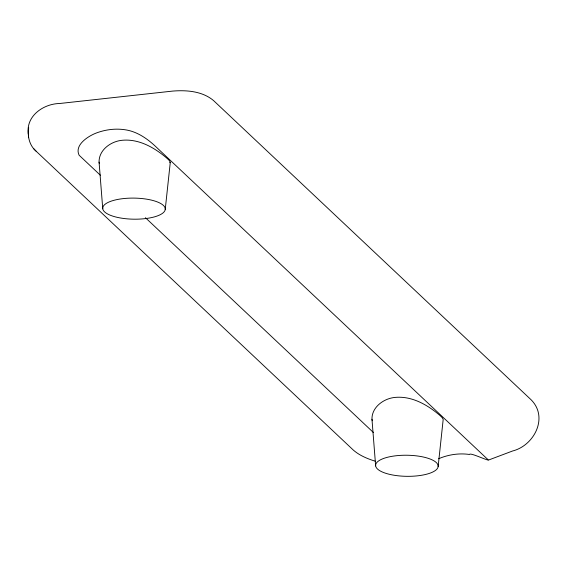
<?xml version="1.0" encoding="UTF-8"?>
<svg xmlns="http://www.w3.org/2000/svg" width="567" height="567" viewBox="0 0 567 567"><rect width="100%" height="100%" fill="white"/><g stroke="black" fill="none" stroke-linecap="round" stroke-linejoin="round"><path stroke-width="0.85" d="M165.238 209.393A31.277 10.546 0.8 0 0 119.283 199.159A31.277 10.546 0.8 0 0 117.433 217.388A31.277 10.546 0.8 0 0 165.238 209.393L170.291 162.226L169.306 160.553A30.632 2.495 34.4 0 0 166.223 157.647C154.054 147.392 138.759 138.752 122.33 140.269C111.061 141.211 98.786 149.886 99.069 162.112L102.755 208.798M438.142 466.528A31.277 10.546 0.8 0 0 392.187 456.293A31.277 10.546 0.8 0 0 390.33 474.522A31.277 10.546 0.8 0 0 438.142 466.528L443.196 419.36L442.21 417.681A30.632 2.502 34.4 0 0 439.142 414.789C426.965 404.533 411.663 395.894 395.227 397.396C383.979 398.325 371.661 407.035 371.973 419.247L375.652 465.925M169.739 162.694L170.291 162.226M438.652 458.724L441.629 457.541A60.173 53.17 -46.7 0 1 469.483 454.479C469.908 451.849 493.63 463.756 486.954 458.675L155.918 146.768C147.243 138.554 136.902 131.388 124.804 129.715A60.173 53.17 -46.7 0 0 96.943 132.777C88.849 135.669 74.043 144.755 79.104 155.209L100.359 175.231M488.23 460.163L512.547 451.006C534.305 445.542 548.785 417.177 530.953 399.629L213.561 100.579C202.341 91.138 186.607 89.962 172.574 91.096L59.677 103.499C43.276 103.768 25.359 116.306 28.414 134.443L28.633 127.681C27.329 136.13 29.314 145.315 35.99 151.077L353.383 450.127C359.641 455.584 367.487 458.781 375.333 461.226M145.443 217.714L373.433 432.529M33.545 148.519L35.99 151.077M371.973 419.247L372.292 420.735M99.069 162.112L99.388 163.601M28.591 137.675L28.378 133.146L28.591 137.675"/></g></svg>
